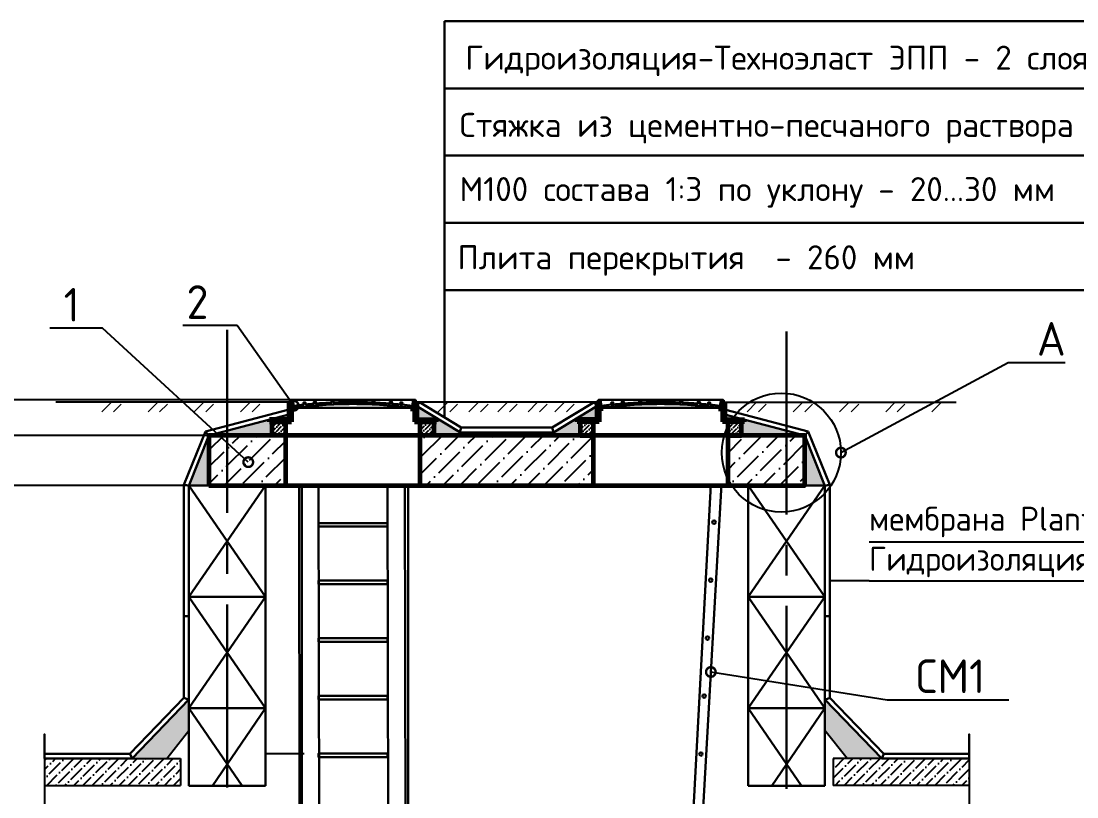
# Model space of a CAD drawing. Header units: millimetres. Extents: x 1601 to 14530, y 1157 to 3820.
# Drawn here: x 7416.2 to 7526.1, y 2997.8 to 3078.5 of the extents above; entities that cross this region are included whole.
import ezdxf
from ezdxf import colors
from ezdxf.entities.mleader import LeaderData, LeaderLine
from ezdxf.math import Vec2, Vec3

# ---------------------------------------------------------------- set-up
doc = ezdxf.new("R2010")
doc.units = ezdxf.units.MM
doc.linetypes.add('осевая2', pattern=[28.575, 19.05, -3.175, 3.175, -3.175])
for name, color, linetype, lineweight in [('Осевая', 2, 'осевая2', 30), ('Основной', 1, 'Continuous', 60), ('Размеры на чертеже', 250, 'Continuous', 25), ('Тонкие', 5, 'Continuous', 30)]:
    doc.layers.add(name, color=color, linetype=linetype, lineweight=lineweight)
doc.layers.add('Штриховка', color=7, linetype='Continuous')
doc.styles.add('-ISOCPEUR-', font='isocpeur.TTF')
doc.styles.add('GOST', font='GOST Common.ttf')
doc.dimstyles.new('М 1 к 50', dxfattribs={"dimtxt": 2.5, "dimasz": 2, "dimexe": 1.25, "dimexo": 0, "dimgap": 1, "dimtad": 1, "dimdec": 0, "dimlfac": 50, "dimzin": 0, "dimdsep": 46, "dimtxsty": 'GOST', "dimblk": 'OBLIQUE', "dimcen": 0, "dimclrd": 256, "dimclre": 256, "dimclrt": 256, "dimazin": 2, "dimtfac": 1, "dimtdec": 0, "dimtmove": 0, "dimatfit": 3, "dimldrblk": 'NONE', "dimfxl": 1.25, "dimtolj": 1, "dimtzin": 0, "dimlwd": -1, "dimlwe": -1, "dimarcsym": 2})
pattern_1 = [(37.5, (-522.7833, 26.5327), (-0.019200376, 0.587295885), [0, -0.463296, 0, -0.51816, 0, -0.4953]), (7.5, (-522.7833, 26.5327), (0.53942794, 0.86019012), [0, -0.249936, 0, -0.417576, 0, -0.16002]), (327.5, (-523.1582, 26.5327), (0.949190844, 0.001724622), [0, -0.1524, 0, -0.54864, 0, -0.71628]), (317.5, (-523.1582, 26.5327), (0.91626774, 0.26751519), [0, -0.0762, 0, -0.359664, 0, -0.41148])]
pattern_2 = [(45, (-469.5446, 26.5327), (0.65668123, 2.40783117), [3.095625, -0.619125, 0, -0.619125])]
pattern_3 = [(45, (5344.90483, 818.94718), (0.168379802, 0.617392608), [0.79375, -0.15875, 0, -0.15875])]
pattern_4 = [(45, (5293.70483, 818.94718), (-0.224506403, 0.224506403), [])]
pattern_5 = [(45, (-522.7833, 26.5327), (0.353597585, 1.29652448), [1.666875, -0.333375, 0, -0.333375])]

# ---------------------------------------------------------------- blocks, each defined once
blk = doc.blocks.new('*U351')
at = {"layer": 'Тонкие'}
blk.add_lwpolyline([(-3.6, -0.18), (3.6, -0.18), (3.6, 0.18), (-3.6, 0.18)], close=True, dxfattribs=at)
blk = doc.blocks.new('*U352')
at = {"layer": 'Тонкие', "color": 0, "linetype": 'ByBlock', "lineweight": -2, "transparency": 16777216}
for p in [(0, 48), (0, 42), (0, 36), (0, 30), (0, 24), (0, 18), (0, 12), (0, 6), (0, 0)]:
    blk.add_blockref('*U351', p, dxfattribs=at)
blk = doc.blocks.new('_Oblique')
at = {"color": 0, "linetype": 'ByBlock', "lineweight": -2}
blk.add_line((-0.5, -0.5), (0.5, 0.5), dxfattribs=at)
blk = doc.blocks.new('*D377')
at = {"transparency": 16777216}
for p, q in [((7433.66, 3030.19), (7412.27, 3030.19)), ((7413.52, 3030.19), (7413.52, 2971.79)), ((7433.65, 2971.79), (7412.27, 2971.79))]:
    blk.add_line(p, q, dxfattribs=at)
at = {"layer": 'Defpoints', "color": 0, "transparency": 16777216}
for p in [(7433.66, 3030.19), (7413.52, 2971.79), (7433.65, 2971.79)]:
    blk.add_point(p, dxfattribs=at)
at = {"transparency": 16777216, "xscale": 2, "yscale": 2, "zscale": 2}
for p, rotation in [((7413.52, 3030.19), 90), ((7413.52, 2971.79), 270)]:
    blk.add_blockref('_Oblique', p, dxfattribs=dict(at, rotation=rotation))
at = {"transparency": 16777216, "insert": (7411.27, 3000.99), "char_height": 2.5, "attachment_point": 5, "rotation": 90, "style": '-ISOCPEUR-'}
blk.add_mtext('\\A1;2900', dxfattribs=at)
blk = doc.blocks.new('_None')
blk = doc.blocks.new('*D378')
at = {"transparency": 16777216}
for p, q in [((7435.75, 3035.39), (7408.04, 3035.39)), ((7409.29, 3035.39), (7409.29, 3030.19)), ((7435.75, 3030.19), (7408.04, 3030.19)), ((7409.29, 3030.19), (7409.29, 3021.44))]:
    blk.add_line(p, q, dxfattribs=at)
at = {"layer": 'Defpoints', "color": 0, "transparency": 16777216}
for p in [(7409.29, 3035.39), (7435.75, 3035.39), (7435.75, 3030.19)]:
    blk.add_point(p, dxfattribs=at)
at = {"transparency": 16777216, "xscale": 2, "yscale": 2, "zscale": 2}
for p, rotation in [((7409.29, 3035.39), 90), ((7409.29, 3030.19), 270)]:
    blk.add_blockref('_Oblique', p, dxfattribs=dict(at, rotation=rotation))
at = {"transparency": 16777216, "insert": (7407.04, 3024.82), "char_height": 2.5, "attachment_point": 5, "rotation": 90, "style": '-ISOCPEUR-'}
blk.add_mtext('\\A1;260', dxfattribs=at)
blk = doc.blocks.new('*D360')
at = {"transparency": 16777216}
for p, q in [((7409.29, 3039.09), (7409.29, 3047.34)), ((7444.24, 3039.09), (7408.04, 3039.09)), ((7409.29, 3035.39), (7409.29, 3039.09)), ((7419.82, 3035.39), (7408.04, 3035.39))]:
    blk.add_line(p, q, dxfattribs=at)
at = {"layer": 'Defpoints', "color": 0, "transparency": 16777216}
for p in [(7444.24, 3039.09), (7409.29, 3035.39), (7419.82, 3035.39)]:
    blk.add_point(p, dxfattribs=at)
at = {"transparency": 16777216, "xscale": 2, "yscale": 2, "zscale": 2}
for p, rotation in [((7409.29, 3039.09), 90), ((7409.29, 3035.39), 270)]:
    blk.add_blockref('_Oblique', p, dxfattribs=dict(at, rotation=rotation))
at = {"transparency": 16777216, "insert": (7407.04, 3044.21), "char_height": 2.5, "attachment_point": 5, "rotation": 90, "style": '-ISOCPEUR-'}
blk.add_mtext('\\A1;185', dxfattribs=at)
blk = doc.blocks.new('_DotSmall')
at = {"color": 0, "linetype": 'ByBlock', "const_width": 0.5}
blk.add_lwpolyline([(-0.0625, 0, 1), (0.0625, 0, 1)], format="xyb", close=True, dxfattribs=at)

msp = doc.modelspace()

# ---------------------------------------------------------------- hatches: boundary and pattern name
h = msp.add_hatch()
h.set_pattern_fill('ANSI36', scale=0.21)
h.set_pattern_definition(pattern_5)
h.paths.add_polyline_path([(7432.8037, 3000.1583), (7432.8037, 3001.7583), (7418.6385, 3001.7583), (7418.6385, 2998.9583), (7432.8037, 2998.9583)])
h.paths.add_polyline_path([(7432.8037, 2986.9583), (7418.6385, 2986.9583), (7418.6385, 2984.1583), (7432.8037, 2984.1583)])
h = msp.add_hatch()
h.set_pattern_fill('ANSI36', scale=0.21)
h.set_pattern_definition(pattern_5)
h.paths.add_polyline_path([(7500.7009, 3000.1583), (7500.7009, 3001.7583), (7514.8662, 3001.7583), (7514.8662, 2998.9583), (7500.7009, 2998.9583)])
h.paths.add_polyline_path([(7500.7009, 2986.9583), (7514.8662, 2986.9583), (7514.8662, 2984.1583), (7500.7009, 2984.1583)])
at = {"layer": 'Штриховка'}
h = msp.add_hatch(dxfattribs=at)
h.set_pattern_fill('ANSI31', color=256, scale=0.1)
h.set_pattern_definition(pattern_4)
h.paths.add_polyline_path([(7450.7361, 3038.6694, -0.02800707), (7457.0645, 3038.25), (7457.2322, 3039.0888), (7457.0184, 3039.0888), (7456.8969, 3038.4815, 0.0045535), (7455.8674, 3038.5949), (7455.8885, 3038.8035, 0.00091844), (7455.6798, 3038.8242), (7455.6587, 3038.6155, 0.00388307), (7454.779, 3038.6941), (7454.7944, 3038.8829), (7454.7722, 3038.905, 0.00081395), (7454.587, 3038.9198), (7454.57, 3038.7108, 0.00704564), (7452.9706, 3038.8125), (7452.981, 3039.022, 0.00091844), (7452.7715, 3039.0319), (7452.7612, 3038.8225, 0.0089374), (7450.734, 3038.8791, 0.00889737), (7448.7111, 3038.8225), (7448.7007, 3039.0319, 0.00091844), (7448.4913, 3039.022), (7448.5017, 3038.8125, 0.00704564), (7446.9023, 3038.7108), (7446.8853, 3038.9198, 0.00091844), (7446.6763, 3038.9031), (7446.6933, 3038.6941, 0.00388307), (7445.8135, 3038.6155), (7445.7925, 3038.8242, 0.00091844), (7445.5838, 3038.8035), (7445.6049, 3038.5949, 0.0045535), (7444.5753, 3038.4815), (7444.4539, 3039.0888), (7444.2401, 3039.0888), (7444.4078, 3038.25, -0.02800707)])
h = msp.add_hatch(dxfattribs=at)
h.set_pattern_fill('ANSI31', color=256, scale=0.1)
h.set_pattern_definition(pattern_4)
h.paths.add_polyline_path([(7482.7685, 3038.6694, 0.02800707), (7476.4402, 3038.25), (7476.2724, 3039.0888), (7476.4863, 3039.0888), (7476.6077, 3038.4815, -0.0045535), (7477.6372, 3038.5949), (7477.6162, 3038.8035, -0.00091844), (7477.8249, 3038.8242), (7477.8459, 3038.6155, -0.00388307), (7478.7257, 3038.6941), (7478.7103, 3038.8829), (7478.7324, 3038.905, -0.00081395), (7478.9177, 3038.9198), (7478.9347, 3038.7108, -0.00704564), (7480.534, 3038.8125), (7480.5237, 3039.022, -0.00091844), (7480.7331, 3039.0319), (7480.7435, 3038.8225, -0.0089374), (7482.7706, 3038.8791, -0.00889737), (7484.7936, 3038.8225), (7484.8039, 3039.0319, -0.00091844), (7485.0134, 3039.022), (7485.003, 3038.8125, -0.00704564), (7486.6023, 3038.7108), (7486.6194, 3038.9198, -0.00091844), (7486.8284, 3038.9031), (7486.8114, 3038.6941, -0.00388307), (7487.6911, 3038.6155), (7487.7122, 3038.8242, -0.00091844), (7487.9208, 3038.8035), (7487.8998, 3038.5949, -0.0045535), (7488.9293, 3038.4815), (7489.0508, 3039.0888), (7489.2646, 3039.0888), (7489.0968, 3038.25, 0.02800707)])
at = {"layer": 'Штриховка', "ltscale": 0.5}
h = msp.add_hatch(dxfattribs=at)
h.set_pattern_fill('AR-CONC', color=256, scale=0.006, style=0)
h.paths.add_polyline_path([(7433.6614, 3030.1923), (7435.7523, 3030.1923), (7435.7523, 3035.3923)])
h.paths.add_polyline_path([(7442.3363, 3035.3923), (7442.3363, 3036.7923), (7442.0351, 3036.7923), (7442.0356, 3037.0415), (7437.6468, 3035.8895), (7437.6468, 3035.3923)])
h.paths.add_polyline_path([(7444.0763, 3037.05), (7444.0763, 3037.5771), (7442.0814, 3037.0535)])
h.paths.add_polyline_path([(7459.4347, 3037.0536), (7459.4351, 3036.7923), (7459.1363, 3036.7923), (7459.1363, 3035.3923), (7474.3683, 3035.3923), (7474.3683, 3036.7923), (7474.0695, 3036.7923), (7474.07, 3037.0536), (7476.1083, 3037.05), (7476.1083, 3038.4426), (7471.6039, 3035.712), (7461.8458, 3035.7173), (7457.3963, 3038.4426), (7457.3963, 3037.05)])
h.paths.add_polyline_path([(7489.4283, 3037.5771), (7489.4283, 3037.05), (7490.1671, 3037.0513, -0.01384501), (7490.3659, 3037.331)])
h.paths.add_polyline_path([(7495.8579, 3035.3923), (7495.8579, 3035.8895), (7491.4691, 3037.0415), (7491.4695, 3036.7923), (7491.1683, 3036.7923), (7491.1683, 3035.3923)])
h.paths.add_polyline_path([(7497.7523, 3035.3923), (7497.7523, 3030.1923), (7499.8433, 3030.1923)])
at = {"layer": 'Штриховка'}
h = msp.add_hatch(dxfattribs=at)
h.set_pattern_fill('ANSI36', color=256, scale=0.1)
h.set_pattern_definition(pattern_3)
h.paths.add_polyline_path([(7442.3363, 3035.3923), (7443.7363, 3035.3923), (7443.7363, 3036.7923), (7442.3363, 3036.7923)])
h.paths.add_polyline_path([(7459.1363, 3035.3923), (7459.1363, 3036.7923), (7457.7363, 3036.7923), (7457.7363, 3035.3923)])
h = msp.add_hatch(dxfattribs=at)
h.set_pattern_fill('ANSI36', color=256, scale=0.1)
h.set_pattern_definition(pattern_3)
h.paths.add_polyline_path([(7491.1683, 3035.3923), (7489.7683, 3035.3923), (7489.7683, 3036.7923), (7491.1683, 3036.7923)])
h.paths.add_polyline_path([(7474.3683, 3035.3923), (7474.3683, 3036.7923), (7475.7683, 3036.7923), (7475.7683, 3035.3923)])
h = msp.add_hatch(dxfattribs=at)
h.set_pattern_fill('ANSI36', color=256, scale=0.39)
h.set_pattern_definition(pattern_2)
h.paths.add_polyline_path([(7437.6468, 3035.3923), (7435.7523, 3035.3923), (7435.7523, 3030.1923), (7437.6468, 3030.1923)])
h = msp.add_hatch(dxfattribs=at)
h.set_pattern_fill('ANSI36', color=256, scale=0.39)
h.set_pattern_definition(pattern_2)
h.paths.add_polyline_path([(7495.8579, 3035.3923), (7489.7683, 3035.3923), (7489.7683, 3030.1923), (7495.8579, 3030.1923)])
h.paths.add_polyline_path([(7497.7523, 3035.3923), (7495.8579, 3035.3923), (7495.8579, 3030.1923), (7497.7523, 3030.1923)])
h.paths.add_polyline_path([(7443.7363, 3035.3923), (7437.6468, 3035.3923), (7437.6468, 3030.1923), (7443.7363, 3030.1923)])
h.paths.add_polyline_path([(7475.7683, 3035.3923), (7457.7363, 3035.3923), (7457.7363, 3030.1923), (7475.7683, 3030.1923)])
h = msp.add_hatch(dxfattribs=at)
h.set_pattern_fill('AR-SAND', color=256, scale=0.012, style=0)
h.set_pattern_definition(pattern_1)
h.paths.add_polyline_path([(7433.6469, 3004.695), (7433.6469, 3007.8888), (7427.745, 3001.7583), (7431.3501, 3001.7583)])
h.paths.add_polyline_path([(7431.3501, 2984.1583), (7427.745, 2984.1583), (7433.6469, 2978.0279), (7433.6469, 2981.2216)])
h = msp.add_hatch(dxfattribs=at)
h.set_pattern_fill('AR-SAND', color=256, scale=0.012, style=0)
h.set_pattern_definition(pattern_1)
h.paths.add_polyline_path([(7499.8577, 3004.695), (7499.8577, 3007.8888), (7505.7597, 3001.7583), (7502.1545, 3001.7583)])
h.paths.add_polyline_path([(7502.1545, 2984.1583), (7505.7597, 2984.1583), (7499.8578, 2978.0279), (7499.8578, 2981.2216)])

# ---------------------------------------------------------------- linework, layer by layer
for p, q in [((7504.4462, 3020.2403), (7500.3577, 3020.2403)), ((7433.6469, 3007.8888), (7427.745, 3001.7583)), ((7499.8577, 3007.8888), (7505.7597, 3001.7583)), ((7431.3501, 3001.7583), (7433.6469, 3004.695)), ((7502.1545, 3001.7583), (7499.8577, 3004.695)), ((7418.6385, 3001.7583), (7432.8037, 3001.7583)), ((7432.8037, 3001.7583), (7432.8037, 2998.9583)), ((7441.6472, 3002.2908), (7442.6472, 3002.2908)), ((7442.6472, 3002.2908), (7445.6472, 3002.2908)), ((7514.8662, 3001.7583), (7500.7009, 3001.7583)), ((7500.7009, 3001.7583), (7500.7009, 2998.9583)), ((7418.6385, 2998.9583), (7432.8037, 2998.9583)), ((7514.8662, 2998.9583), (7500.7009, 2998.9583))]:
    msp.add_line(p, q)
for points in [[(7418.6385, 3001.7583), (7418.6385, 3004.2801), (7418.6385, 2996.2963), (7418.6385, 2993.7922), (7416.615, 2992.9389), (7420.6203, 2992.1382), (7418.6385, 2991.3026), (7418.6385, 2982.087)], [(7514.8662, 3001.7583), (7514.8662, 3004.2801), (7514.8662, 2996.2963), (7514.8662, 2993.7922), (7516.8896, 2992.9389), (7512.8844, 2992.1382), (7514.8662, 2991.3026), (7514.8662, 2982.087)]]:
    msp.add_lwpolyline(points)
at = {"layer": 'Осевая'}
for p, q in [((7437.6468, 3046.3742), (7437.6468, 2953.7081)), ((7495.8579, 3046.2203), (7495.8579, 2953.7081))]:
    msp.add_line(p, q, dxfattribs=at)
at = {"layer": 'Основной'}
for p, q in [((7444.2763, 3038.85), (7444.0763, 3038.85)), ((7444.0763, 3038.85), (7444.0763, 3037.05)), ((7444.3263, 3038.25), (7444.2763, 3038.85)), ((7444.3263, 3038.25), (7444.7363, 3038.25)), ((7444.7363, 3038.15), (7444.3263, 3038.15)), ((7444.3263, 3038.15), (7444.3263, 3036.7923)), ((7444.7363, 3038.25), (7444.7363, 3038.15)), ((7456.7363, 3038.25), (7456.7363, 3038.15)), ((7456.7363, 3038.25), (7457.1463, 3038.25)), ((7456.7363, 3038.15), (7457.1463, 3038.15)), ((7457.1463, 3038.25), (7457.1963, 3038.85)), ((7457.1463, 3038.15), (7457.1463, 3036.7923)), ((7457.3963, 3038.85), (7457.1963, 3038.85)), ((7457.3963, 3038.85), (7457.3963, 3037.05)), ((7476.1083, 3038.85), (7476.1083, 3037.05)), ((7476.1083, 3038.85), (7476.3083, 3038.85)), ((7476.3583, 3038.25), (7476.3083, 3038.85)), ((7476.7683, 3038.25), (7476.3583, 3038.25)), ((7476.7683, 3038.15), (7476.3583, 3038.15)), ((7476.3583, 3038.15), (7476.3583, 3036.7923)), ((7476.7683, 3038.25), (7476.7683, 3038.15)), ((7488.7683, 3038.25), (7488.7683, 3038.15)), ((7489.1783, 3038.25), (7488.7683, 3038.25)), ((7488.7683, 3038.15), (7489.1783, 3038.15)), ((7489.1783, 3038.25), (7489.2283, 3038.85)), ((7489.1783, 3038.15), (7489.1783, 3036.7923)), ((7489.2283, 3038.85), (7489.4283, 3038.85)), ((7489.4283, 3038.85), (7489.4283, 3037.05)), ((7442.0351, 3036.7923), (7442.0356, 3037.0536)), ((7444.0763, 3037.05), (7442.0356, 3037.0536)), ((7457.3963, 3037.05), (7459.4371, 3037.0536)), ((7459.4351, 3036.7923), (7459.4347, 3037.0536)), ((7476.1083, 3037.05), (7474.0676, 3037.0536)), ((7474.0695, 3036.7923), (7474.07, 3037.0536)), ((7489.4283, 3037.05), (7491.4691, 3037.0536)), ((7491.4695, 3036.7923), (7491.4691, 3037.0536)), ((7442.0351, 3036.7923), (7444.3263, 3036.7923)), ((7443.7363, 3030.1923), (7443.7363, 3036.7923)), ((7457.1463, 3036.7923), (7459.4351, 3036.7923)), ((7457.7363, 3030.1923), (7457.7363, 3036.7923)), ((7476.3583, 3036.7923), (7474.0695, 3036.7923)), ((7475.7683, 3030.1923), (7475.7683, 3036.7923)), ((7491.4695, 3036.7923), (7489.1783, 3036.7923)), ((7489.7683, 3030.1923), (7489.7683, 3036.7923))]:
    msp.add_line(p, q, dxfattribs=at)
for points in [[(7443.7363, 3035.3923), (7442.3363, 3035.3923), (7442.3363, 3036.7923), (7444.3263, 3036.7923)], [(7457.1463, 3036.7923), (7459.1363, 3036.7923), (7459.1363, 3035.3923), (7457.7363, 3035.3923)], [(7476.3583, 3036.7923), (7474.3683, 3036.7923), (7474.3683, 3035.3923), (7475.7683, 3035.3923)], [(7489.7683, 3035.3923), (7491.1683, 3035.3923), (7491.1683, 3036.7923), (7489.1783, 3036.7923)]]:
    msp.add_lwpolyline(points, dxfattribs=at)
msp.add_lwpolyline([(7435.7523, 3030.1923), (7497.7523, 3030.1923), (7497.7523, 3035.3923), (7435.7523, 3035.3923)], close=True, dxfattribs=at)
at = {"layer": 'Размеры на чертеже'}
for p, q in [((7444.0763, 3038.85), (7419.8236, 3038.85)), ((7476.1083, 3038.85), (7457.3963, 3038.85)), ((7489.2604, 3038.85), (7513.5131, 3038.85)), ((7504.4462, 3024.3103), (7569.0666, 3024.3103)), ((7504.4462, 3020.2403), (7569.0666, 3020.2403))]:
    msp.add_line(p, q, dxfattribs=at)
msp.add_circle((7495.3165, 3033.6032), 6.1972, dxfattribs=at)
at = {"layer": 'Тонкие', "lineweight": 30}
for p, q in [((7460.2574, 3078.5198), (7460.2574, 3037.2765)), ((7460.2574, 3078.5198), (7548.7464, 3078.5198)), ((7460.2574, 3071.5198), (7548.7464, 3071.5198)), ((7460.2574, 3064.5198), (7548.7464, 3064.5198)), ((7460.2574, 3057.5198), (7548.7464, 3057.5198)), ((7460.2574, 3050.5198), (7548.7464, 3050.5198))]:
    msp.add_line(p, q, dxfattribs=at)
at = {"layer": 'Тонкие'}
for p, q in [((7457.0184, 3039.0888), (7444.4539, 3039.0888)), ((7476.4863, 3039.0888), (7489.0508, 3039.0888)), ((7435.3822, 3035.8121), (7443.9494, 3038.0607)), ((7443.9494, 3038.0607), (7444.0129, 3037.8189)), ((7457.3963, 3038.4426), (7457.5269, 3038.6558)), ((7457.3963, 3038.4426), (7461.8458, 3035.7173)), ((7457.6575, 3038.869), (7457.5269, 3038.6558)), ((7457.6575, 3038.869), (7461.9869, 3036.2172)), ((7471.4643, 3036.2121), (7475.8491, 3038.8702)), ((7471.6039, 3035.712), (7476.1083, 3038.4426)), ((7475.8491, 3038.8702), (7475.9787, 3038.6564)), ((7476.1083, 3038.4426), (7475.9787, 3038.6564)), ((7489.5553, 3038.0607), (7489.4918, 3037.8189)), ((7498.1224, 3035.8121), (7489.5553, 3038.0607)), ((7435.7523, 3035.3923), (7444.0763, 3037.5771)), ((7444.0763, 3037.5771), (7444.0129, 3037.8189)), ((7489.4283, 3037.5771), (7489.4918, 3037.8189)), ((7497.7523, 3035.3923), (7489.4283, 3037.5771)), ((7433.147, 3030.2533), (7435.3822, 3035.8121)), ((7435.3822, 3035.8121), (7435.5673, 3035.6022)), ((7461.8458, 3035.7173), (7461.9163, 3035.9672)), ((7461.9869, 3036.2172), (7461.9163, 3035.9672)), ((7461.9869, 3036.2172), (7471.4643, 3036.2121)), ((7471.4643, 3036.2121), (7471.5341, 3035.9621)), ((7471.6039, 3035.712), (7471.5341, 3035.9621)), ((7498.1224, 3035.8121), (7497.9374, 3035.6022)), ((7500.3577, 3030.2533), (7498.1224, 3035.8121)), ((7433.647, 3030.1565), (7435.7523, 3035.3923)), ((7435.7523, 3035.3923), (7435.5673, 3035.6022)), ((7461.8458, 3035.7173), (7471.6039, 3035.712)), ((7497.7523, 3035.3923), (7497.9374, 3035.6022)), ((7499.8577, 3030.1565), (7497.7523, 3035.3923)), ((7433.147, 3016.5894), (7433.147, 3030.2533)), ((7433.147, 3030.2533), (7433.397, 3030.2049)), ((7487.9708, 3030.2332), (7486.178, 2996.5362)), ((7489.0875, 3030.3067), (7487.1758, 2996.6019)), ((7500.3577, 3030.2533), (7500.1077, 3030.2049)), ((7500.3577, 3016.5894), (7500.3577, 3030.2533)), ((7433.647, 3030.1565), (7433.397, 3030.2049)), ((7433.647, 3016.5894), (7433.647, 3030.1565)), ((7441.6475, 3030.1917), (7433.6475, 3030.1917)), ((7441.6475, 3018.5918), (7433.6475, 3030.1917)), ((7441.6475, 3030.1917), (7433.6475, 3018.5918)), ((7433.6476, 3030.1917), (7433.6476, 3018.5918)), ((7441.6475, 3030.1917), (7441.6475, 3018.5918)), ((7445.1693, 2995.1483), (7445.1425, 3030.1923)), ((7445.4083, 2995.1483), (7445.4083, 3030.1923)), ((7447.2401, 2973.0598), (7447.1426, 3030.1923)), ((7454.4518, 2973.0041), (7454.3425, 3030.1923)), ((7456.1425, 3030.1923), (7456.2476, 2972.9902)), ((7456.4804, 2972.9884), (7456.4804, 3030.1923)), ((7491.8571, 3030.1917), (7491.8571, 3018.5918)), ((7491.8571, 3030.1917), (7499.8571, 3030.1917)), ((7491.8571, 3018.5918), (7499.8571, 3030.1917)), ((7491.8571, 3030.1917), (7499.8571, 3018.5918)), ((7499.857, 3030.1917), (7499.857, 3018.5918)), ((7499.8577, 3030.1565), (7500.1077, 3030.2049)), ((7499.8577, 3016.5894), (7499.8577, 3030.1565)), ((7441.6474, 3018.5918), (7433.6474, 3018.5919)), ((7441.6474, 3006.992), (7433.6474, 3018.5919)), ((7441.6474, 3018.5919), (7433.6474, 3006.992)), ((7433.6475, 3018.5919), (7433.6475, 3006.992)), ((7441.6475, 3018.5917), (7433.6475, 3018.5917)), ((7441.6474, 3018.5919), (7441.6474, 3006.992)), ((7491.8571, 3018.5917), (7499.8571, 3018.5917)), ((7491.8573, 3018.5919), (7491.8573, 3006.992)), ((7491.8573, 3018.5918), (7499.8573, 3018.5919)), ((7491.8573, 3006.992), (7499.8573, 3018.5919)), ((7491.8573, 3018.5919), (7499.8573, 3006.992)), ((7499.8572, 3018.5919), (7499.8572, 3006.992)), ((7433.1469, 3008.0904), (7433.1475, 3016.5894)), ((7433.147, 3016.5894), (7433.397, 3016.5894)), ((7433.1475, 3016.5894), (7433.3975, 3016.5894)), ((7433.647, 3016.5894), (7433.397, 3016.5894)), ((7433.6475, 3016.5894), (7433.3975, 3016.5894)), ((7433.6469, 3007.8888), (7433.6475, 3016.5894)), ((7499.8577, 3007.8888), (7499.8572, 3016.5894)), ((7499.8572, 3016.5894), (7500.1072, 3016.5894)), ((7499.8577, 3016.5894), (7500.1077, 3016.5894)), ((7500.3572, 3016.5894), (7500.1072, 3016.5894)), ((7500.3577, 3016.5894), (7500.1077, 3016.5894)), ((7500.3577, 3008.0904), (7500.3572, 3016.5894)), ((7427.5323, 3002.2583), (7433.1469, 3008.0904)), ((7427.745, 3001.7583), (7433.6469, 3007.8888)), ((7433.1469, 3008.0904), (7433.3969, 3007.9896)), ((7433.6469, 3007.8888), (7433.3969, 3007.9896)), ((7499.8577, 3007.8888), (7500.1077, 3007.9896)), ((7505.7597, 3001.7583), (7499.8577, 3007.8888)), ((7500.3577, 3008.0904), (7500.1077, 3007.9896)), ((7505.9724, 3002.2583), (7500.3577, 3008.0904)), ((7441.6472, 3006.992), (7433.6472, 3006.992)), ((7439.2127, 2998.9333), (7433.6472, 3006.992)), ((7433.6473, 3006.992), (7433.6473, 3000.1583)), ((7441.6474, 3006.9918), (7433.6474, 3006.9919)), ((7441.6472, 3006.992), (7436.107, 2998.9333)), ((7441.6472, 3006.992), (7441.6472, 2998.9333)), ((7497.4226, 2998.9336), (7491.857, 3006.9924)), ((7491.8573, 3006.9918), (7499.8573, 3006.9919)), ((7491.8575, 3006.992), (7491.8575, 2998.9336)), ((7491.8575, 3006.992), (7499.8575, 3006.992)), ((7499.857, 3006.9924), (7494.3168, 2998.9336)), ((7499.8573, 3006.992), (7499.857, 2998.9336)), ((7418.6385, 3002.2583), (7418.6385, 3002.0083)), ((7418.6385, 3002.2583), (7427.5323, 3002.2583)), ((7418.6385, 3001.7583), (7418.6385, 3002.0083)), ((7418.6385, 3001.7583), (7427.745, 3001.7583)), ((7427.5323, 3002.2583), (7427.6386, 3002.0083)), ((7427.745, 3001.7583), (7427.6386, 3002.0083)), ((7505.7597, 3001.7583), (7505.866, 3002.0083)), ((7514.8662, 3001.7583), (7505.7597, 3001.7583)), ((7505.9724, 3002.2583), (7505.866, 3002.0083)), ((7514.8662, 3002.2583), (7505.9724, 3002.2583)), ((7514.8662, 3002.2583), (7514.8662, 3002.0083)), ((7514.8662, 3001.7583), (7514.8662, 3002.0083)), ((7433.647, 2998.9333), (7441.6472, 2998.9333)), ((7491.8568, 2998.9336), (7499.857, 2998.9336))]:
    msp.add_line(p, q, dxfattribs=at)
at = {"layer": 'Тонкие', "lineweight": 20}
for p, q in [((7424.6054, 3037.8493), (7425.6062, 3038.85)), ((7425.8078, 3037.8493), (7426.6095, 3038.6509)), ((7429.4151, 3037.8493), (7430.4159, 3038.85)), ((7429.4151, 3037.8493), (7430.4159, 3038.85)), ((7429.4151, 3037.8493), (7430.4159, 3038.85)), ((7430.6176, 3037.8493), (7431.4192, 3038.6509)), ((7430.6176, 3037.8493), (7431.4192, 3038.6509)), ((7430.6176, 3037.8493), (7431.4192, 3038.6509)), ((7434.2249, 3037.8493), (7435.2256, 3038.85)), ((7434.2249, 3037.8493), (7435.2256, 3038.85)), ((7435.4273, 3037.8493), (7436.2289, 3038.6509)), ((7435.4273, 3037.8493), (7436.2289, 3038.6509)), ((7439.0346, 3037.8493), (7440.0353, 3038.85)), ((7440.237, 3037.8493), (7441.0386, 3038.6509)), ((7459.6097, 3037.8493), (7460.6105, 3038.85)), ((7460.8122, 3037.8493), (7461.6138, 3038.6509)), ((7462.7986, 3037.8493), (7463.7993, 3038.85)), ((7464.001, 3037.8493), (7464.8026, 3038.6509)), ((7465.8224, 3037.8493), (7466.8232, 3038.85)), ((7467.0248, 3037.8493), (7467.8265, 3038.6509)), ((7468.9562, 3037.8493), (7469.957, 3038.85)), ((7470.1586, 3037.8493), (7470.9603, 3038.6509)), ((7471.7602, 3037.8493), (7472.7609, 3038.85)), ((7472.9626, 3037.8493), (7473.7642, 3038.6509)), ((7491.7461, 3037.8493), (7492.7468, 3038.85)), ((7492.9485, 3037.8493), (7493.7501, 3038.6509)), ((7496.5558, 3037.8493), (7497.5565, 3038.85)), ((7497.7582, 3037.8493), (7498.5598, 3038.6509)), ((7501.3655, 3037.8493), (7502.3663, 3038.85)), ((7501.3655, 3037.8493), (7502.3663, 3038.85)), ((7501.3655, 3037.8493), (7502.3663, 3038.85)), ((7502.5679, 3037.8493), (7503.3696, 3038.6509)), ((7502.5679, 3037.8493), (7503.3696, 3038.6509)), ((7502.5679, 3037.8493), (7503.3696, 3038.6509)), ((7506.1752, 3037.8493), (7507.176, 3038.85)), ((7506.1752, 3037.8493), (7507.176, 3038.85)), ((7507.3777, 3037.8493), (7508.1793, 3038.6509)), ((7507.3777, 3037.8493), (7508.1793, 3038.6509)), ((7510.985, 3037.8493), (7511.9857, 3038.85))]:
    msp.add_line(p, q, dxfattribs=at)
at = {"layer": 'Тонкие'}
for points in [[(7457.0645, 3038.25), (7457.2322, 3039.0888), (7457.0184, 3039.0888), (7456.8969, 3038.4815, 0.0045535), (7455.8674, 3038.5949), (7455.8885, 3038.8035, 0.00091844), (7455.6798, 3038.8242), (7455.6587, 3038.6155, 0.00388307), (7454.779, 3038.6941), (7454.796, 3038.9031, 0.00091844), (7454.587, 3038.9198), (7454.57, 3038.7108, 0.00704564), (7452.9706, 3038.8125), (7452.981, 3039.022, 0.00091844), (7452.7715, 3039.0319), (7452.7612, 3038.8225, 0.0089374), (7450.734, 3038.8791, 0.00889737), (7448.7111, 3038.8225), (7448.7007, 3039.0319, 0.00091844), (7448.4913, 3039.022), (7448.5017, 3038.8125, 0.00704564), (7446.9023, 3038.7108), (7446.8853, 3038.9198, 0.00091844), (7446.6763, 3038.9031), (7446.6933, 3038.6941, 0.00388307), (7445.8135, 3038.6155), (7445.7925, 3038.8242, 0.00091844), (7445.5838, 3038.8035), (7445.6049, 3038.5949, 0.0045535), (7444.5753, 3038.4815), (7444.4539, 3039.0888), (7444.2401, 3039.0888), (7444.4078, 3038.25)], [(7476.4402, 3038.25), (7476.2724, 3039.0888), (7476.4863, 3039.0888), (7476.6077, 3038.4815, -0.0045535), (7477.6372, 3038.5949), (7477.6162, 3038.8035, -0.00091844), (7477.8249, 3038.8242), (7477.8459, 3038.6155, -0.00388307), (7478.7257, 3038.6941), (7478.7086, 3038.9031, -0.00091844), (7478.9177, 3038.9198), (7478.9347, 3038.7108, -0.00704564), (7480.534, 3038.8125), (7480.5237, 3039.022, -0.00091844), (7480.7331, 3039.0319), (7480.7435, 3038.8225, -0.0089374), (7482.7706, 3038.8791, -0.00889737), (7484.7936, 3038.8225), (7484.8039, 3039.0319, -0.00091844), (7485.0134, 3039.022), (7485.003, 3038.8125, -0.00704564), (7486.6023, 3038.7108), (7486.6194, 3038.9198, -0.00091844), (7486.8284, 3038.9031), (7486.8114, 3038.6941, -0.00388307), (7487.6911, 3038.6155), (7487.7122, 3038.8242, -0.00091844), (7487.9208, 3038.8035), (7487.8998, 3038.5949, -0.0045535), (7488.9293, 3038.4815), (7489.0508, 3039.0888), (7489.2646, 3039.0888), (7489.0968, 3038.25)]]:
    msp.add_lwpolyline(points, format="xyb", dxfattribs=at)
for points in [[(7444.4078, 3038.25), (7450.7361, 3038.25), (7457.0645, 3038.25, 0.02800707), (7450.7361, 3038.6694, 0.02800707)], [(7489.0968, 3038.25), (7482.7685, 3038.25), (7476.4402, 3038.25, -0.02800707), (7482.7685, 3038.6694, -0.02800707)]]:
    msp.add_lwpolyline(points, format="xyb", close=True, dxfattribs=at)
msp.add_lwpolyline([(7433.647, 2998.9333), (7433.647, 3030.1923), (7499.8577, 3030.1923), (7499.8577, 3000.1581)], dxfattribs=at)
for centre in [(7488.3145, 3026.3668), (7487.9722, 3020.3313), (7487.6298, 3014.2957), (7487.2875, 3008.2602), (7486.9452, 3002.2246)]:
    msp.add_circle(centre, 0.18, dxfattribs=at)

# ---------------------------------------------------------------- block references
at = {"layer": 'Тонкие', "rotation": 180}
msp.add_blockref('*U352', (7450.7363, 3026.0953), dxfattribs=at)

# ---------------------------------------------------------------- texts
at = {"style": '-ISOCPEUR-'}
for s, p in [('Гидроизоляция-Техноэласт ЭПП - 2 слоя ', (7462.4261, 3073.464)), ('Стяжка из цементно-песчаного раствора', (7461.834, 3066.464)), ('М100 состава 1:3 по уклону - 20...30 мм', (7461.834, 3059.782)), ('Плита перекрытия  - 260 мм', (7461.614, 3052.6856))]:
    msp.add_text(s, height=2.5, dxfattribs=at).set_placement(p)
at = {"insert": (7504.4462, 3027.9718), "char_height": 2.5, "attachment_point": 1, "style": 'GOST'}
msp.add_mtext_dynamic_manual_height_columns('мембрана Planter Standart\\PГидроизоляция-Техноэласт ЭПП - 2 слоя', width=81.528747, gutter_width=625, heights=[0], dxfattribs=at)

# ---------------------------------------------------------------- dimensions: what is measured, and where the dimension line sits
for p1, p2, picture, middle in [((7444.2401, 3039.0888), (7419.8236, 3035.3923), '*D360', (7409.2913, 3044.2138)), ((7435.7523, 3030.1923), (7435.7523, 3035.3923), '*D378', (7409.2913, 3024.8173))]:
    dim = msp.add_linear_dim(base=(7409.2913, 3035.3923), p1=p1, p2=p2, angle=90, dimstyle='М 1 к 50', override={"dimtxsty": '-ISOCPEUR-'})
    dim.commit()
    dim.dimension.update_dxf_attribs({"geometry": picture, "text_midpoint": middle, "dimtype": 160})
dim = msp.add_linear_dim(base=(7413.5234, 2971.7925), p1=(7433.6614, 3030.1923), p2=(7433.6469, 2971.7925), angle=90, text='2900', dimstyle='М 1 к 50', override={"dimtxsty": '-ISOCPEUR-'})
dim.commit()
dim.dimension.update_dxf_attribs({"geometry": '*D377', "text_midpoint": (7411.2734, 3000.9924)})

# ---------------------------------------------------------------- leaders
at = {"layer": 'Размеры на чертеже'}
ml = msp.add_multileader_mtext('Standard', dxfattribs=at)
ml.set_content('1', color=256, style='GOST')
ml.set_leader_properties()
ml.set_arrow_properties(name='DOTSMALL')
ml.build(insert=Vec2(0, 0))
ml.multileader.update_dxf_attribs({"text_left_attachment_type": 6, "text_right_attachment_type": 6, "dogleg_length": 1, "arrow_head_size": 2})
ctx = ml.context
ctx.base_point, ctx.char_height, ctx.arrow_head_size, ctx.plane_origin = Vec3(7418.6273, 3046.5432), 3.5, 2, Vec3(7439.082, 3051.1176)
ctx.left_attachment, ctx.right_attachment = 6, 6
notes = []
notes.append((ctx, [(0, (1, 1, 0), (7424.6773, 3046.5432), (-1, 0), 1, [(0, [(7439.8399, 3032.6117)], 0, [])])]))
ctx.mtext.insert, ctx.mtext.width, ctx.mtext.flow_direction = Vec3(7420.6273, 3050.7432), 2.45, 5
ml = msp.add_multileader_mtext('Standard', dxfattribs=at)
ml.set_content('2', color=256, style='GOST')
ml.set_leader_properties()
ml.set_arrow_properties(name='DOTSMALL')
ml.build(insert=Vec2(0, 0))
ml.multileader.update_dxf_attribs({"text_left_attachment_type": 5, "text_right_attachment_type": 5, "dogleg_length": 1, "arrow_head_size": 2})
ctx = ml.context
ctx.base_point, ctx.char_height, ctx.arrow_head_size, ctx.plane_origin = Vec3(7431.9455, 3046.8267), 3.5, 2, Vec3(7461.3523, 3077.0634)
ctx.left_attachment, ctx.right_attachment, ctx.text_align_type = 5, 5, 2
notes.append((ctx, [(1, (1, 1, 0), (7438.6955, 3046.8267), (-1, 0), 1, [(0, [(7444.5753, 3038.4815)], 0, [])])]))
ctx.mtext.insert, ctx.mtext.alignment, ctx.mtext.flow_direction = Vec3(7435.6955, 3051.0267), 3, 5
ml = msp.add_multileader_mtext('Standard', dxfattribs=at)
ml.set_content('А', color=256, style='GOST')
ml.set_leader_properties()
ml.set_arrow_properties(name='DOTSMALL')
ml.build(insert=Vec2(0, 0))
ml.multileader.update_dxf_attribs({"text_left_attachment_type": 5, "text_right_attachment_type": 5, "dogleg_length": 1, "arrow_head_size": 2})
ctx = ml.context
ctx.base_point, ctx.char_height, ctx.arrow_head_size, ctx.plane_origin = Vec3(7519.9106, 3042.9981), 3.5, 2, Vec3(7542.2284, 3068.2575)
ctx.left_attachment, ctx.right_attachment = 5, 5
notes.append((ctx, [(0, (1, 1, 0), (7518.9106, 3042.9981), (1, 0), 1, [(0, [(7501.5137, 3033.6032)], 0, [])])]))
ctx.mtext.insert, ctx.mtext.flow_direction = Vec3(7521.9106, 3047.1981), 5
ml = msp.add_multileader_mtext('Standard', dxfattribs=at)
ml.set_content('СМ1', color=256, style='GOST')
ml.set_leader_properties()
ml.set_arrow_properties(name='DOTSMALL')
ml.build(insert=Vec2(0, 0))
ml.multileader.update_dxf_attribs({"text_left_attachment_type": 5, "text_right_attachment_type": 5, "dogleg_length": 1, "arrow_head_size": 2})
ctx = ml.context
ctx.base_point, ctx.char_height, ctx.arrow_head_size, ctx.plane_origin = Vec3(7507.3304, 3007.8753), 3.5, 2, Vec3(7541.7813, 3038.1121)
ctx.left_attachment, ctx.right_attachment = 5, 5
notes.append((ctx, [(0, (1, 1, 0), (7506.3304, 3007.8753), (1, 0), 1, [(0, [(7487.9794, 3010.7701)], 0, [])])]))
ctx.mtext.insert, ctx.mtext.flow_direction = Vec3(7509.3304, 3012.0753), 5
for ctx, leaders in notes:
    for number, flags, end, landing, length, lines in leaders:
        leader = LeaderData()
        leader.index, (leader.has_last_leader_line, leader.has_dogleg_vector, leader.attachment_direction) = number, flags
        leader.last_leader_point, leader.dogleg_vector, leader.dogleg_length = Vec3(end), Vec3(landing), length
        for number, points, colour, breaks in lines:
            line = LeaderLine()
            line.index, line.vertices, line.color, line.breaks = number, Vec3.list(points), colors.encode_raw_color(colour), breaks
            leader.lines.append(line)
        ctx.leaders.append(leader)

doc.saveas('drawing.dxf')
